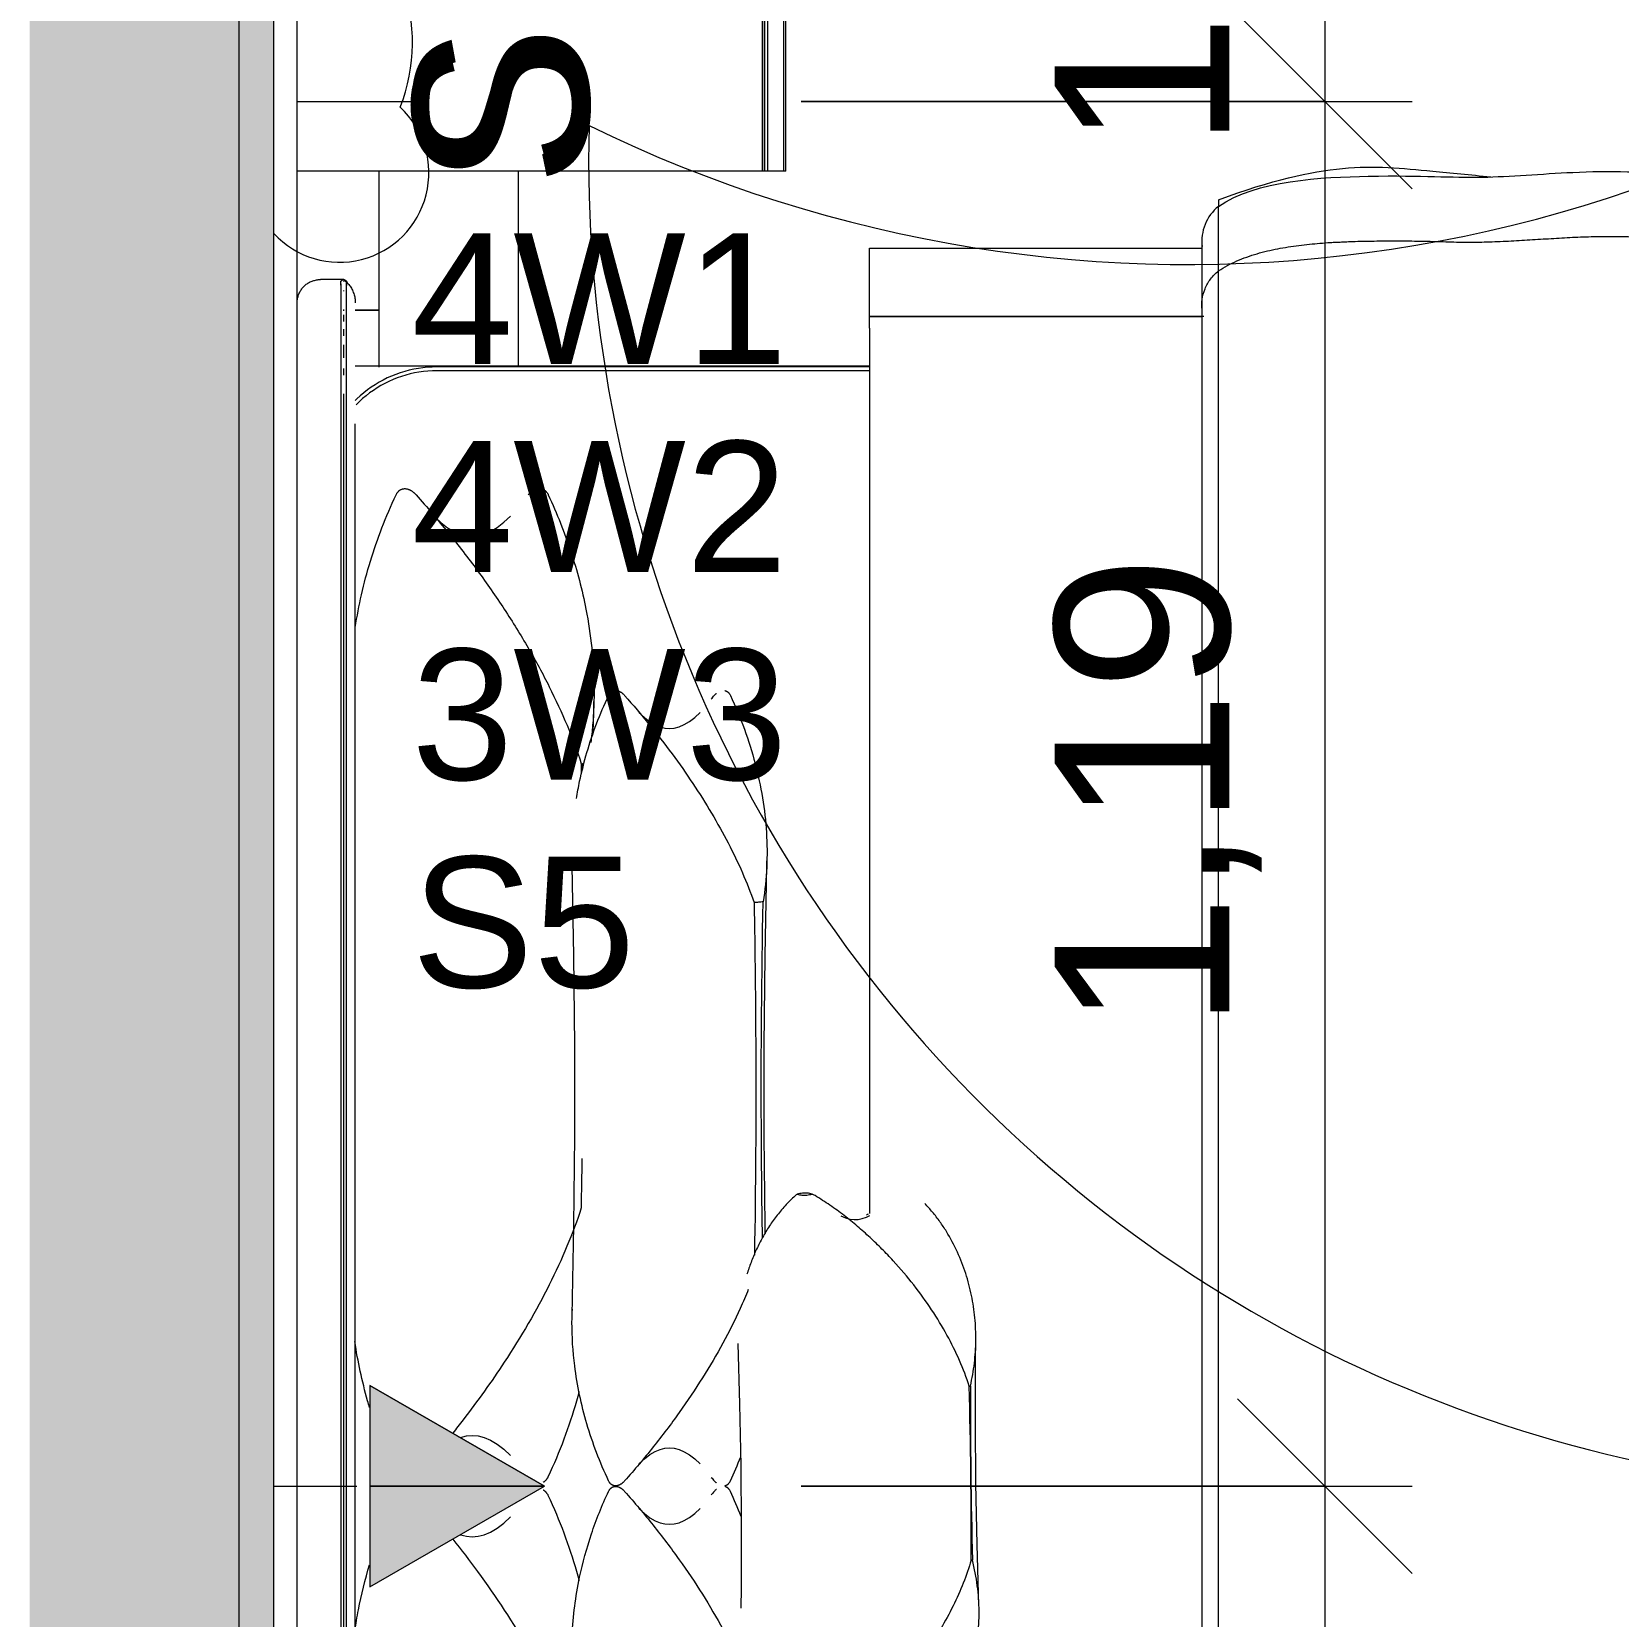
# Model space of a CAD drawing. Header units: millimetres. Extents: x -11245 to 8231, y -22520 to -3800.
# Drawn here: x 3797 to 5161, y -10371 to -9010 of the extents above; entities that cross this region are included whole.
import ezdxf

# ---------------------------------------------------------------- set-up
doc = ezdxf.new("R2010")
doc.units = ezdxf.units.MM
for name, color, linetype, lineweight in [('A-ANNO-DIMS', 211, 'Continuous', 9), ('A-ANNO-DIMS-75', 211, 'Continuous', 9), ('A-ANNO-NOTE', 131, 'Continuous', 9), ('A-DETL-GENF', 92, 'Continuous', 9), ('A-DETL-THIN', 151, 'Continuous', 9), ('A-FLOR-PATT', 8, 'Continuous', 25), ('A-WALL-PATT', 111, 'Continuous', 25), ('G-ANNO-TEXT', 231, 'Continuous', 9), ('I-FURN', 30, 'Continuous', 9)]:
    doc.layers.add(name, color=color, linetype=linetype, lineweight=lineweight)
doc.styles.add('@Arial Unicode MS', font='ARIALUNI.TTF', dxfattribs={"height": 150})
doc.styles.add('Arial', font='arial.ttf', dxfattribs={"width": 0.8, "height": 150})
doc.styles.add('Arial_1', font='arial.ttf', dxfattribs={"height": 112.5})
doc.styles.add('Arial_2', font='arial.ttf', dxfattribs={"height": 150})
doc.dimstyles.new('CRT_-__Metros_-_Linha_de_chamada_3_5_mm', dxfattribs={"dimscale": 304.8, "dimtxt": 150.876728, "dimasz": 0.492126, "dimexe": 0.246063, "dimexo": 0.0625, "dimgap": 0.123031, "dimtad": 1, "dimlfac": 0.001, "dimrnd": 0.01, "dimzin": 0, "dimdsep": 46, "dimtxsty": '@Arial Unicode MS', "dimblk1": 'OBLIQUE', "dimblk2": 'OBLIQUE', "dimsah": 1, "dimcen": 0.09, "dimdle": 0.246063, "dimazin": 0, "dimtfac": 1, "dimtdec": 4, "dimtix": 1, "dimtmove": 0, "dimatfit": 3, "dimfxl": 1.476378, "dimfxlon": 1, "dimtvp": 1, "dimtolj": 1, "dimtzin": 0, "dimarcsym": 2})
doc.dimstyles.new('CRT_-__Metros_-_Linha_de_chamada_3_5_mm_1', dxfattribs={"dimscale": 304.8, "dimtxt": 150.876728, "dimasz": 0.492126, "dimexe": 0.246063, "dimexo": 0.0625, "dimgap": 0.123031, "dimtad": 1, "dimdec": 0, "dimlfac": 0.1, "dimdsep": 46, "dimtxsty": '@Arial Unicode MS', "dimblk1": 'OBLIQUE', "dimblk2": 'OBLIQUE', "dimsah": 1, "dimcen": 0.09, "dimdle": 0.246063, "dimazin": 0, "dimtfac": 1, "dimtdec": 4, "dimtix": 1, "dimtmove": 0, "dimatfit": 3, "dimfxl": 1.476378, "dimfxlon": 1, "dimtvp": 1, "dimtolj": 1, "dimtzin": 0, "dimarcsym": 2})

# ---------------------------------------------------------------- blocks, each defined once
blk = doc.blocks.new('Blks_Decor Henzel Studio_Tapete Diamond Dust - Único-V16-PONTOS ELÉTRICOS TÉRREO')
at = {"layer": 'I-FURN', "color": 254}
blk.add_line((1180, 1250), (1011.8, 1250), dxfattribs=at)
blk = doc.blocks.new('CABECEIRA - CABECEIRA-4354618-PONTOS ELÉTRICOS TÉRREO')
at = {"layer": 'I-FURN', "color": 254}
for p, q in [((-1890, -50), (1890, -50)), ((1036.8, -90), (1036.8, -70)), ((913, -87.5), (-913, -87.5)), ((-913, -90), (913, -90)), ((-913, -92.5), (913, -92.5)), ((913, -90), (938.6, -90)), ((954.7, -90), (960.4, -90)), ((969.7, -90), (980.8, -90)), ((988.6, -90), (994.3, -90)), ((1000.9, -90), (1006.6, -90)), ((1010, -90), (1011.2, -90)), ((1026.9, -90), (1027.6, -90)), ((1035.1, -90), (1035.8, -90)), ((1036, -90), (1036, -90)), ((-913, -100), (913, -100))]:
    blk.add_line(p, q, dxfattribs=at)
at = {"layer": 'I-FURN', "color": 254, "flags": 128}
for points in [[(1016.8, -50), (1017.6, -50), (1018.4, -50.1), (1019.2, -50.1), (1020, -50.3), (1020.8, -50.4), (1021.6, -50.6), (1022.4, -50.8), (1023.1, -51), (1023.9, -51.3), (1024.6, -51.6), (1025.4, -51.9), (1026.1, -52.3), (1026.8, -52.6), (1027.5, -53.1), (1028.1, -53.5), (1028.8, -54), (1029.4, -54.4), (1030, -55), (1030.6, -55.5), (1031.2, -56.1), (1031.7, -56.7), (1032.3, -57.3), (1032.8, -57.9), (1033.2, -58.5), (1033.7, -59.2), (1034.1, -59.9), (1034.5, -60.6), (1034.8, -61.3), (1035.2, -62), (1035.5, -62.8), (1035.8, -63.5), (1036, -64.3), (1036.2, -65), (1036.4, -65.8), (1036.6, -66.6), (1036.7, -67.4), (1036.8, -68.2), (1036.8, -69), (1036.8, -69.8), (1036.8, -70)], [(1008.7, -87.5), (1007.9, -87.5), (1006.9, -87.5), (1005.8, -87.5), (1004.6, -87.5), (1003.1, -87.5), (1001.6, -87.5), (999.9, -87.5), (998, -87.5), (996.1, -87.5), (994, -87.5), (991.7, -87.5), (989.4, -87.5), (986.9, -87.5), (984.3, -87.5), (981.6, -87.5), (978.7, -87.5), (975.8, -87.5), (972.8, -87.5), (969.7, -87.5), (966.4, -87.5), (963.1, -87.5), (959.8, -87.5), (956.3, -87.5), (952.8, -87.5), (949.2, -87.5), (945.5, -87.5), (941.8, -87.5), (938.1, -87.5), (934.3, -87.5), (930.5, -87.5), (926.6, -87.5), (922.7, -87.5), (918.9, -87.5), (915, -87.5), (913, -87.5)], [(913, -92.5), (916.9, -92.5), (920.8, -92.5), (924.6, -92.5), (928.5, -92.5), (932.3, -92.5), (936.2, -92.5), (939.9, -92.5), (943.6, -92.5), (947.3, -92.5), (950.9, -92.5), (954.5, -92.5), (958, -92.5), (961.4, -92.5), (964.8, -92.5), (968, -92.5), (971.2, -92.5), (974.3, -92.5), (977.3, -92.5), (980.1, -92.5), (982.9, -92.5), (985.6, -92.5), (988.1, -92.5), (990.5, -92.5), (992.8, -92.5), (995, -92.5), (997.1, -92.5), (999, -92.5), (1000.7, -92.5), (1002.4, -92.5), (1003.8, -92.5), (1005.2, -92.5), (1006.4, -92.5), (1007.4, -92.5), (1008.3, -92.5), (1008.7, -92.5)], [(1033.2, -87.5), (1029.8, -87.5), (1024.1, -87.5), (1016.2, -87.5), (1008.7, -87.5)], [(1008.7, -92.5), (1018.3, -92.5), (1025.7, -92.5), (1030.8, -92.5), (1033.7, -92.5), (1034.3, -92.5)], [(1036.8, -90), (1036.2, -90.8), (1035.6, -91.6), (1034.9, -92.3), (1034.2, -93), (1033.5, -93.7), (1032.7, -94.3), (1031.9, -94.9), (1031.1, -95.5), (1030.3, -96.1), (1029.4, -96.6), (1028.6, -97.1), (1027.7, -97.5), (1026.8, -98), (1025.8, -98.3), (1024.9, -98.7), (1023.9, -99), (1023, -99.2), (1022, -99.5), (1021, -99.7), (1020, -99.8), (1019, -99.9), (1018, -100), (1017, -100), (1016.8, -100)], [(1034.3, -92.5), (1033.2, -92.5), (1031.7, -92.5)], [(1032.1, -87.5), (1033.7, -87.5), (1034.3, -87.5)], [(1034.3, -87.5), (1034.4, -87.5), (1034.5, -87.5), (1034.6, -87.5), (1034.7, -87.5), (1034.8, -87.5), (1034.9, -87.6), (1035, -87.6), (1035.1, -87.6), (1035.2, -87.7), (1035.3, -87.7), (1035.4, -87.7), (1035.5, -87.8), (1035.6, -87.8), (1035.7, -87.9), (1035.8, -87.9), (1035.8, -88), (1035.9, -88.1), (1036, -88.1), (1036.1, -88.2), (1036.1, -88.3), (1036.2, -88.3), (1036.3, -88.4), (1036.3, -88.5), (1036.4, -88.6), (1036.5, -88.6), (1036.5, -88.7), (1036.6, -88.8), (1036.6, -88.9), (1036.6, -89), (1036.7, -89.1), (1036.7, -89.2), (1036.7, -89.3), (1036.8, -89.4), (1036.8, -89.5), (1036.8, -89.6), (1036.8, -89.7), (1036.8, -89.8), (1036.8, -89.9), (1036.8, -90), (1036.8, -90.1), (1036.8, -90.2), (1036.8, -90.3), (1036.8, -90.4), (1036.8, -90.5), (1036.8, -90.6), (1036.8, -90.7), (1036.7, -90.8), (1036.7, -90.9), (1036.7, -90.9), (1036.6, -91), (1036.6, -91.1), (1036.5, -91.2), (1036.5, -91.3), (1036.4, -91.4), (1036.4, -91.5), (1036.3, -91.6), (1036.2, -91.6), (1036.2, -91.7), (1036.1, -91.8), (1036, -91.8), (1036, -91.9), (1035.9, -92), (1035.8, -92), (1035.7, -92.1), (1035.6, -92.1), (1035.5, -92.2), (1035.5, -92.2), (1035.4, -92.3), (1035.3, -92.3), (1035.2, -92.4), (1035.1, -92.4), (1035, -92.4), (1034.9, -92.4), (1034.8, -92.5), (1034.7, -92.5), (1034.6, -92.5), (1034.5, -92.5), (1034.4, -92.5), (1034.3, -92.5)]]:
    blk.add_lwpolyline(points, dxfattribs=at)
blk = doc.blocks.new('Base Cama Estofada - King-4357225-PONTOS ELÉTRICOS TÉRREO')
at = {"layer": 'I-FURN', "color": 254}
blk.add_line((962.5, 523.1), (962.5, 965), dxfattribs=at)
blk = doc.blocks.new('Colchões - King-4361175-PONTOS ELÉTRICOS TÉRREO')
at = {"layer": 'I-FURN', "color": 254}
for p, q in [((961.7, -471.8), (961.7, -100)), ((965, -471.8), (965, -100))]:
    blk.add_line(p, q, dxfattribs=at)
at = {"layer": 'I-FURN', "color": 254, "flags": 128}
for points in [[(961.7, -100), (961.7, -96.1), (961.4, -92.3), (961.1, -88.4), (960.5, -84.6), (959.8, -80.8), (959, -77), (958, -73.3), (956.8, -69.6), (955.5, -65.9), (954.1, -62.3), (952.5, -58.8), (950.8, -55.3), (949, -51.9), (947, -48.6), (944.8, -45.4), (942.6, -42.2), (940.2, -39.2), (937.7, -36.2), (935.1, -33.3), (932.4, -30.6)], [(965, -100), (964.9, -96), (964.7, -92), (964.3, -88), (963.7, -84.1), (963, -80.1), (962.1, -76.2), (961.1, -72.4), (959.9, -68.5), (958.6, -64.8), (957.1, -61.1), (955.5, -57.4), (953.7, -53.8), (951.8, -50.3), (949.7, -46.9), (947.5, -43.5), (945.2, -40.3), (942.8, -37.1), (940.2, -34.1), (937.5, -31.1), (936.2, -29.8)]]:
    blk.add_lwpolyline(points, dxfattribs=at)
blk = doc.blocks.new('Colcha com Camadas 1 - King-4360120-PONTOS ELÉTRICOS TÉRREO')
at = {"layer": 'I-FURN', "color": 254}
for p, q in [((995, 950), (234.3, 950)), ((995, 950), (1005, 950)), ((1005, 662.5), (1005, 950)), ((1005, 950), (1005, 664.1)), ((1005, 950), (1063.9, 950)), ((1005, 664.1), (1005, 950)), ((1063.9, 950), (1063.9, 664)), ((970, 664.3), (-970, 664.3)), ((1070, 664.3), (1015, 664.3)), ((-970, 650), (970, 650)), ((970, 650), (1044.3, 650)), ((1044.3, 650), (1099.8, 650)), ((1105.5, 650), (1099.8, 650))]:
    blk.add_line(p, q, dxfattribs=at)
at = {"layer": 'I-FURN', "color": 254, "flags": 128}
blk.add_lwpolyline([(1015, 664.3), (1014.2, 664.3), (1013.3, 664.3), (1012.4, 664.3), (1011.4, 664.3), (1010.4, 664.3), (1009.2, 664.3), (1008.1, 664.3), (1006.8, 664.3), (1005.5, 664.3), (1004.1, 664.3), (1002.7, 664.3), (1001.2, 664.3), (999.7, 664.3), (998.2, 664.3), (996.5, 664.3), (994.9, 664.3), (993.2, 664.3), (991.4, 664.3), (989.7, 664.3), (987.9, 664.3), (986.1, 664.3), (984.2, 664.3), (982.3, 664.3), (980.4, 664.3), (978.5, 664.3), (976.6, 664.3), (974.7, 664.3), (972.7, 664.3), (970.8, 664.3), (970, 664.3)], dxfattribs=at)
at = {"layer": 'I-FURN', "color": 254}
blk.add_ellipse((1070, 625.7), major_axis=(0, 38.6), ratio=0.992276, start_param=5.393491, end_param=6.409424, dxfattribs=at)
for points, knots in [([(1012.4, 664.2), (1014.8, 664.4), (1020.5, 664.2), (1029.1, 662), (1037.6, 657.1), (1042.3, 652.6), (1044.3, 650)], [0.4619805, 0.4619805, 0.4619805, 0.4619805, 0.5714286, 0.7142857, 0.8571429, 1, 1, 1, 1]), ([(1044.3, 650), (1047.6, 645.1), (1051.9, 637.1), (1056.3, 625.7), (1059.2, 616.9), (1061.5, 608), (1063.4, 599.1), (1064.9, 590.2), (1066.2, 581), (1067.3, 571.8), (1068.1, 562.9), (1068.7, 555.3), (1069, 549.1), (1069.2, 544.3), (1069.4, 539.6), (1069.7, 533.3), (1069.9, 525.5), (1070, 516.3), (1070.1, 506.9), (1070.2, 497.5), (1070.1, 488.3), (1070, 479.3), (1069.8, 470.4), (1069.6, 461.4), (1069.3, 452.2), (1069.1, 443.2), (1069, 434.6), (1069.1, 426.1), (1069.3, 417.1), (1069.6, 407.8), (1070.3, 395.4), (1071.2, 380.2), (1072.3, 362), (1073.2, 346.5), (1073.7, 334.4), (1073.9, 325.3), (1074, 316.3), (1074, 304.1), (1073.5, 288.9), (1072.4, 273.9), (1071.2, 261.8), (1070.1, 252.6), (1068.9, 243.5), (1067.5, 234.4), (1066, 225.3), (1064.2, 216.2), (1062.3, 207), (1060.2, 198.2), (1057.8, 189.4), (1055.2, 180.6), (1052.1, 171.8), (1047.7, 160.4), (1043.8, 152.3), (1040.9, 147.2)], [-1, -1, -1, -1, -0.964286, -0.946429, -0.928571, -0.910714, -0.892857, -0.875, -0.857143, -0.839286, -0.821429, -0.803571, -0.794643, -0.785714, -0.776786, -0.767857, -0.75, -0.732143, -0.714286, -0.696429, -0.678571, -0.660714, -0.642857, -0.625, -0.607143, -0.589286, -0.571429, -0.553571, -0.535714, -0.517857, -0.5, -0.464286, -0.428571, -0.392857, -0.375, -0.357143, -0.339286, -0.321429, -0.285714, -0.25, -0.232143, -0.214286, -0.196429, -0.178571, -0.160714, -0.142857, -0.125, -0.107143, -0.089286, -0.071429, -0.053571, -0.035714, 0, 0, 0, 0]), ([(1099.8, 650), (1122.2, 617.7), (1128.4, 490.6), (1122.5, 432.7), (1130.4, 341.6), (1130.6, 261.1), (1112, 174.5), (1096.3, 147.2)], [0, 0, 0, 0, 0.24591, 0.548687, 0.800361, 1.085352, 1.304846, 1.304846, 1.304846, 1.304846]), ([(1105.5, 650), (1139.3, 558), (1134.1, 508), (1126.9, 433.8), (1125.2, 416)], [-3.173331, -3.173331, -3.173331, -3.173331, -2.4522412, -2.2437285, -2.2437285, -2.2437285, -2.2437285])]:
    blk.add_open_spline(points, degree=3, knots=knots, dxfattribs=at)
blk = doc.blocks.new('Travesseiros - Tons Escuros-4364918-PONTOS ELÉTRICOS TÉRREO')
at = {"layer": 'I-FURN', "color": 254}
for p, q in [((833.6, 237.1), (832.1, 235.5)), ((620.8, 110.3), (620.8, 109.2)), ((620.8, 107.9), (620.8, 109.2))]:
    blk.add_line(p, q, dxfattribs=at)
at = {"layer": 'I-FURN', "color": 254, "flags": 128}
for points in [[(831.8, 235.1), (828, 231), (823.6, 225.2), (820.3, 219.5), (818.1, 214.1), (816.9, 209), (816.5, 204), (816.9, 198.9), (818.2, 193.8), (820.5, 188.4), (823.8, 182.7), (828.3, 176.8), (833.6, 171.1)], [(-41.9, 214.1), (-43.1, 209), (-43.5, 204), (-43.1, 198.9), (-41.8, 193.8), (-39.5, 188.4), (-36.2, 182.7), (-31.7, 176.8), (-26.4, 171.1)], [(41.9, 214.1), (43.1, 209), (43.5, 204), (43.1, 198.9), (41.8, 193.8), (39.5, 188.4), (36.2, 182.7), (31.7, 176.8), (26.4, 171.1)], [(146.4, 118.2), (223.6, 116.7), (301.1, 116), (378.5, 115.9), (455.9, 116.7), (533.2, 118.1), (537.6, 118.2)], [(646.9, 100), (668.9, 99.6), (674.4, 99.4)], [(-19.1, 60.9), (-23.6, 56.1), (-27.1, 51.4), (-29.7, 46.9), (-31.5, 42.6), (-32.5, 38.4), (-32.8, 34.4), (-32.5, 30.4), (-31.4, 26.3), (-29.6, 21.9), (-27, 17.4), (-23.4, 12.7), (-19.1, 8.1)], [(19.1, 60.9), (23.6, 56.1), (27.1, 51.4), (29.7, 46.9), (31.5, 42.6), (32.5, 38.4), (32.8, 34.4), (32.5, 30.4), (31.4, 26.3), (29.6, 21.9), (27, 17.4), (23.4, 12.7), (19.1, 8.1)], [(664.9, 60.9), (660.4, 56.1), (656.9, 51.4), (654.3, 46.9), (652.5, 42.6), (651.5, 38.4), (651.2, 34.4), (651.5, 30.4), (652.6, 26.3), (654.4, 21.9), (657, 17.4), (660.6, 12.7), (664.9, 8.1)], [(122.7, -24.2), (70.3, -25.7), (17.7, -26.7), (-34.9, -27.1), (-87.4, -27), (-105, -26.9)], [(217.2, -47.8), (223.6, -47.7), (301.1, -46.9), (378.5, -46.9), (455.9, -47.6), (533.2, -49.1), (537.5, -49.2)], [(232.3, -112.8), (230.5, -116.9), (229.5, -120.6), (229.1, -124.1), (229.2, -127.6), (229.9, -131.1), (231.2, -134.9), (232.5, -137.6)], [(-102.6, -231.4), (-50.1, -229.9), (2.4, -228.9), (55, -228.5), (107.5, -228.6), (125.1, -228.8)]]:
    blk.add_lwpolyline(points, dxfattribs=at)
at = {"layer": 'I-FURN', "color": 254}
for centre, major_axis, ratio, start_param, end_param in [((430, 706.5), (2472.1, 0), 0.241922, 4.635125, 4.652279), ((430, 706.5), (2472.1, 0), 0.241922, 4.78609, 4.789653), ((430, 701.3), (2472.1, 0), 0.240231, 4.787731, 4.789654), ((7.1, 125.6), (1352.5, 15.8), 0.258819, 4.65708, 4.767698), ((15.3, -574.5), (1352.5, 15.8), 0.258819, 1.515487, 1.626106), ((-816.1, -234.1), (752.5, 8.8), 0.258819, 6.280437, 6.285934), ((838.5, -214.7), (752.5, 8.8), 0.258819, 3.138844, 3.144341)]:
    blk.add_ellipse(centre, major_axis=major_axis, ratio=ratio, start_param=start_param, end_param=end_param, dxfattribs=at)
for points, knots in [([(-124.2, 304.9), (-118.3, 304), (-99.3, 300.8), (-80.4, 296.1), (-67.5, 292.2)], [0.4949058, 0.4949058, 0.4949058, 0.4949058, 0.5714286, 0.7396502, 0.7396502, 0.7396502, 0.7396502]), ([(67.5, 292.2), (69.5, 292.8), (88.3, 298.3), (107.2, 302.4), (124.2, 304.9)], [0.2603498, 0.2603498, 0.2603498, 0.2603498, 0.2857143, 0.5050942, 0.5050942, 0.5050942, 0.5050942]), ([(738, 304.6), (747.4, 303.1), (766.4, 299.5), (794.9, 291.9), (823.6, 282), (842.5, 273.9), (851.9, 269.5)], [-0.495716, -0.495716, -0.495716, -0.495716, -0.375, -0.25, -0.125, 0, 0, 0, 0]), ([(851.9, 269.5), (852.3, 269.3), (852.8, 269), (853.5, 268.6), (854, 268.2), (854.5, 267.8), (855, 267.3), (855.4, 266.9), (855.7, 266.6), (855.9, 266.3), (856.1, 266), (856.3, 265.6), (856.6, 265), (856.9, 264.3), (857.1, 263.6), (857.2, 262.8), (857.2, 262), (857.2, 261.1), (857.1, 260.3), (856.9, 259.5), (856.6, 258.7), (856.3, 258), (856.1, 257.5), (855.9, 257.2), (855.7, 256.8), (855.4, 256.3), (855, 255.8), (854.5, 255.1), (854, 254.5), (853.5, 253.9), (852.8, 253.1), (852.3, 252.6), (851.9, 252.3)], [-1, -1, -1, -1, -0.928571, -0.892857, -0.857143, -0.821429, -0.785714, -0.75, -0.732143, -0.714286, -0.696429, -0.678571, -0.642857, -0.607143, -0.571429, -0.535714, -0.5, -0.464286, -0.428571, -0.392857, -0.357143, -0.321429, -0.303571, -0.285714, -0.267857, -0.25, -0.214286, -0.178571, -0.142857, -0.107143, -0.071429, 0, 0, 0, 0]), ([(-45.5, 220.8), (-54.8, 213.4), (-86, 189.6), (-134.1, 157.9), (-189.5, 128.8), (-222.7, 115.6), (-239.2, 110.3)], [0.1645764, 0.1645764, 0.1645764, 0.1645764, 0.2857143, 0.5714286, 0.7857143, 1, 1, 1, 1]), ([(239.2, 110.3), (228.2, 113.9), (206.1, 122.1), (161.8, 142.5), (111.9, 171.7), (69.5, 202), (49.3, 217.8), (45.5, 220.8)], [0, 0, 0, 0, 0.1428571, 0.2857143, 0.5714286, 0.7857143, 0.8354236, 0.8354236, 0.8354236, 0.8354236]), ([(851.9, 155.9), (852.2, 155.6), (852.8, 155), (853.5, 154.3), (853.9, 153.9), (854, 153.7)], [-1, -1, -1, -1, -0.9285714, -0.8928571, -0.8571429, -0.8571429, -0.8571429, -0.8571429]), ([(-81.4, 112), (-78.7, 112.7), (-65, 116.5), (-40.5, 124.5), (-18.9, 133.6), (-8.1, 138.7)], [-0.3205514, -0.3205514, -0.3205514, -0.3205514, -0.2857143, -0.1428571, 0, 0, 0, 0]), ([(-8.1, 138.7), (-7.7, 138.8), (-7.2, 139.1), (-6.5, 139.6), (-6, 140), (-5.5, 140.4), (-5, 140.8), (-4.6, 141.2), (-4.3, 141.6), (-4.1, 141.9), (-3.9, 142.2), (-3.7, 142.6), (-3.5, 142.9), (-3.4, 143.1)], [-1, -1, -1, -1, -0.9285714, -0.8928571, -0.8571429, -0.8214286, -0.7857143, -0.75, -0.7321429, -0.7142857, -0.6964286, -0.6785714, -0.6428571, -0.6428571, -0.6428571, -0.6428571]), ([(3.4, 143.1), (3.5, 142.9), (3.7, 142.6), (3.9, 142.2), (4.1, 141.9), (4.3, 141.6), (4.6, 141.2), (5, 140.8), (5.5, 140.4), (6, 140), (6.5, 139.6), (7.2, 139.1), (7.7, 138.8), (8.1, 138.7)], [-0.3571429, -0.3571429, -0.3571429, -0.3571429, -0.3214286, -0.3035714, -0.2857143, -0.2678571, -0.25, -0.2142857, -0.1785714, -0.1428571, -0.1071429, -0.0714286, 0, 0, 0, 0]), ([(8.1, 138.7), (18.9, 133.6), (40.5, 124.5), (65, 116.5), (78.7, 112.7), (81.4, 112)], [-1, -1, -1, -1, -0.8571429, -0.7142857, -0.6794486, -0.6794486, -0.6794486, -0.6794486]), ([(851.9, 138.7), (843.8, 134.9), (827.6, 127.9), (794.9, 116), (748.1, 103.8), (698.2, 98.4), (660, 99.8), (644, 101.5), (639, 102.2)], [-1, -1, -1, -1, -0.8928571, -0.7857143, -0.5714286, -0.2857143, -0.1428571, -0.0786332, -0.0786332, -0.0786332, -0.0786332]), ([(856.6, 143.1), (856.5, 142.9), (856.3, 142.6), (856.1, 142.2), (855.9, 141.9), (855.7, 141.6), (855.4, 141.2), (855, 140.8), (854.5, 140.4), (854, 140), (853.5, 139.6), (852.8, 139.1), (852.2, 138.8), (851.9, 138.7)], [-0.3571429, -0.3571429, -0.3571429, -0.3571429, -0.3214286, -0.3035714, -0.2857143, -0.2678571, -0.25, -0.2142857, -0.1785714, -0.1428571, -0.1071429, -0.0714286, 0, 0, 0, 0]), ([(-152.2, 118), (-144.2, 118.4), (-119.6, 118.4), (-82.4, 113.6), (-47.2, 104), (-22.6, 95), (-10.5, 89.7), (-4.5, 86.8)], [0.1495371, 0.1495371, 0.1495371, 0.1495371, 0.2857143, 0.5714286, 0.7857143, 0.8928571, 1, 1, 1, 1]), ([(4.5, 86.8), (12.5, 90.6), (28.7, 97.5), (61.6, 108.6), (99.1, 116.5), (132.1, 118.6), (148.4, 118.2), (152.2, 118)], [0, 0, 0, 0, 0.1428571, 0.2857143, 0.5714286, 0.7857143, 0.8504629, 0.8504629, 0.8504629, 0.8504629]), ([(590.9, 114.5), (595.8, 113.7), (609.1, 111.2), (630.6, 105.8), (655.3, 97.5), (671.4, 90.6), (679.5, 86.8)], [-0.5132646, -0.5132646, -0.5132646, -0.5132646, -0.4285714, -0.2857143, -0.1428571, 0, 0, 0, 0]), ([(-4.5, 86.8), (-4.2, 86.7), (-3.8, 86.5), (-3.2, 86.1), (-2.8, 85.8), (-2.4, 85.5), (-2, 85.1), (-1.7, 84.8), (-1.5, 84.5), (-1.3, 84.3), (-1.1, 84), (-0.9, 83.7), (-0.7, 83.3), (-0.5, 82.7), (-0.3, 82.1), (-0.3, 81.5), (-0.2, 80.8), (-0.3, 80.2), (-0.4, 79.5), (-0.5, 78.9), (-0.7, 78.2), (-1, 77.7), (-1.1, 77.3), (-1.3, 77), (-1.5, 76.7), (-1.7, 76.3), (-2, 75.9), (-2.4, 75.3), (-2.8, 74.8), (-3.2, 74.4), (-3.8, 73.7), (-4.2, 73.3), (-4.5, 73.1)], [0, 0, 0, 0, 0.071429, 0.107143, 0.142857, 0.178571, 0.214286, 0.25, 0.267857, 0.285714, 0.303571, 0.321429, 0.357143, 0.392857, 0.428571, 0.464286, 0.5, 0.535714, 0.571429, 0.607143, 0.642857, 0.678571, 0.696429, 0.714286, 0.732143, 0.75, 0.785714, 0.821429, 0.857143, 0.892857, 0.928571, 1, 1, 1, 1]), ([(4.5, 73.1), (4.2, 73.3), (3.8, 73.7), (3.2, 74.4), (2.8, 74.8), (2.4, 75.3), (2, 75.9), (1.7, 76.3), (1.5, 76.7), (1.3, 77), (1.1, 77.3), (1, 77.7), (0.7, 78.2), (0.5, 78.9), (0.4, 79.5), (0.3, 80.2), (0.2, 80.8), (0.3, 81.5), (0.3, 82.1), (0.5, 82.7), (0.7, 83.3), (0.9, 83.7), (1.1, 84), (1.3, 84.3), (1.5, 84.5), (1.7, 84.8), (2, 85.1), (2.4, 85.5), (2.8, 85.8), (3.2, 86.1), (3.8, 86.5), (4.2, 86.7), (4.5, 86.8)], [0, 0, 0, 0, 0.071429, 0.107143, 0.142857, 0.178571, 0.214286, 0.25, 0.267857, 0.285714, 0.303571, 0.321429, 0.357143, 0.392857, 0.428571, 0.464286, 0.5, 0.535714, 0.571429, 0.607143, 0.642857, 0.678571, 0.696429, 0.714286, 0.732143, 0.75, 0.785714, 0.821429, 0.857143, 0.892857, 0.928571, 1, 1, 1, 1]), ([(679.5, 86.8), (679.8, 86.7), (680.3, 86.5), (680.8, 86.1), (681.2, 85.8), (681.6, 85.5), (682, 85.1), (682.3, 84.8), (682.5, 84.5), (682.7, 84.3), (682.8, 84), (683, 83.7), (683.3, 83.3), (683.5, 82.7), (683.7, 82.1), (683.7, 81.5), (683.8, 80.8), (683.7, 80.2), (683.7, 79.5), (683.5, 78.9), (683.3, 78.2), (683, 77.7), (682.8, 77.3), (682.7, 77), (682.5, 76.7), (682.3, 76.3), (682, 75.9), (681.6, 75.3), (681.2, 74.8), (680.8, 74.4), (680.3, 73.7), (679.8, 73.3), (679.5, 73.1)], [-1, -1, -1, -1, -0.928571, -0.892857, -0.857143, -0.821429, -0.785714, -0.75, -0.732143, -0.714286, -0.696429, -0.678571, -0.642857, -0.607143, -0.571429, -0.535714, -0.5, -0.464286, -0.428571, -0.392857, -0.357143, -0.321429, -0.303571, -0.285714, -0.267857, -0.25, -0.214286, -0.178571, -0.142857, -0.107143, -0.071429, 0, 0, 0, 0]), ([(-4.5, 73.1), (-14.1, 64.5), (-33.6, 48.1), (-73, 18.4), (-112.9, -6.8), (-152.6, -26.7), (-172.5, -34.7), (-182.4, -38.2)], [0, 0, 0, 0, 0.166667, 0.333333, 0.666667, 0.833333, 1, 1, 1, 1]), ([(169.1, -33.2), (163.7, -31.1), (148.2, -24.5), (112.9, -6.8), (73, 18.4), (33.6, 48.1), (14.1, 64.5), (4.5, 73.1)], [0.0742197, 0.0742197, 0.0742197, 0.0742197, 0.1666667, 0.3333333, 0.6666667, 0.8333333, 1, 1, 1, 1]), ([(-2.8, -5.8), (-2.9, -5.6), (-3.2, -5.3), (-3.7, -4.7), (-4.2, -4.3), (-4.5, -4)], [-0.1428571, -0.1428571, -0.1428571, -0.1428571, -0.1071429, -0.0714286, 0, 0, 0, 0]), ([(-4.5, -17.8), (-4.2, -17.7), (-3.7, -17.4), (-3.2, -17.1), (-2.8, -16.8), (-2.4, -16.4), (-2, -16.1), (-1.7, -15.8), (-1.5, -15.5), (-1.3, -15.3), (-1.2, -15), (-1, -14.7), (-0.7, -14.3), (-0.5, -13.7), (-0.4, -13.3), (-0.4, -13.1)], [-1, -1, -1, -1, -0.9285714, -0.8928571, -0.8571429, -0.8214286, -0.7857143, -0.75, -0.7321429, -0.7142857, -0.6964286, -0.6785714, -0.6428571, -0.6071429, -0.5714286, -0.5714286, -0.5714286, -0.5714286]), ([(0.4, -13.1), (0.4, -13.3), (0.5, -13.7), (0.7, -14.3), (1, -14.7), (1.2, -15), (1.3, -15.3), (1.5, -15.5), (1.7, -15.8), (2, -16.1), (2.4, -16.4), (2.8, -16.8), (3.2, -17.1), (3.7, -17.4), (4.2, -17.7), (4.5, -17.8)], [-0.4285714, -0.4285714, -0.4285714, -0.4285714, -0.3928571, -0.3571429, -0.3214286, -0.3035714, -0.2857143, -0.2678571, -0.25, -0.2142857, -0.1785714, -0.1428571, -0.1071429, -0.0714286, 0, 0, 0, 0]), ([(4.5, -4), (4.2, -4.3), (3.7, -4.7), (3.2, -5.3), (2.9, -5.6), (2.8, -5.8)], [-1, -1, -1, -1, -0.9285714, -0.8928571, -0.8571429, -0.8571429, -0.8571429, -0.8571429]), ([(679.5, -4), (679.8, -4.3), (680.2, -4.7), (680.8, -5.3), (681.1, -5.6), (681.2, -5.8)], [-1, -1, -1, -1, -0.9285714, -0.8928571, -0.8571429, -0.8571429, -0.8571429, -0.8571429]), ([(683.6, -13.1), (683.6, -13.3), (683.5, -13.7), (683.3, -14.3), (683, -14.7), (682.9, -15), (682.7, -15.3), (682.5, -15.5), (682.3, -15.8), (682, -16.1), (681.6, -16.4), (681.2, -16.8), (680.8, -17.1), (680.2, -17.5), (679.8, -17.7), (679.5, -17.8)], [-0.4285714, -0.4285714, -0.4285714, -0.4285714, -0.3928571, -0.3571429, -0.3214286, -0.3035714, -0.2857143, -0.2678571, -0.25, -0.2142857, -0.1785714, -0.1428571, -0.1071429, -0.0714286, 0, 0, 0, 0]), ([(679.5, -17.8), (669.9, -22.3), (650.5, -30.4), (611.3, -42.6), (571.5, -49.2), (531.9, -49.6), (512.1, -47.6), (502.2, -46)], [-1, -1, -1, -1, -0.833333, -0.666667, -0.333333, -0.166667, 0, 0, 0, 0]), ([(249.5, -73.4), (246.7, -70.4), (241, -64.7), (231.9, -57.1), (222.4, -50.5), (212.6, -44.7), (202.5, -39.7), (192.4, -35.5), (185.5, -33.1), (182.1, -32.1)], [-1, -1, -1, -1, -0.9375, -0.875, -0.8125, -0.75, -0.6875, -0.625, -0.5648879, -0.5648879, -0.5648879, -0.5648879]), ([(501.6, -38.2), (459.1, -39), (358.1, -40.1), (256.9, -39.5), (198.5, -38.5)], [0, 0, 0, 0, 0.4, 0.949401, 0.949401, 0.949401, 0.949401]), ([(213.6, -45.4), (245.6, -44.9), (341.9, -43.9), (438.3, -44.7), (502.2, -46)], [0.0993198, 0.0993198, 0.0993198, 0.0993198, 0.4, 1, 1, 1, 1]), ([(86, -223), (93.3, -220.7), (108, -215.2), (137.2, -200.7), (166, -181.6), (190.3, -161.1), (203.8, -148.2), (213.7, -138), (223.3, -127.1), (232.6, -115.7), (241.5, -103.5), (247, -95), (249.7, -90.6)], [-1, -1, -1, -1, -0.875, -0.75, -0.5, -0.375, -0.3125, -0.25, -0.1875, -0.125, -0.0625, 0, 0, 0, 0]), ([(-63.6, -224.7), (-70.2, -222.9), (-83.3, -218.3), (-103, -209.5), (-122.6, -198.9), (-142, -186.4), (-161.1, -172.2), (-179.8, -156.1), (-194.8, -141.3), (-206.4, -128.4), (-217.6, -114.9), (-225.3, -103.9), (-230.3, -96.2)], [-1, -1, -1, -1, -0.888889, -0.777778, -0.666667, -0.555556, -0.444444, -0.333333, -0.222222, -0.166667, -0.111111, 0, 0, 0, 0]), ([(-221.3, -190.3), (-221.1, -190.4), (-218, -193.3), (-211.8, -198.6), (-202.3, -205.2), (-192.5, -210.9), (-182.4, -216), (-168.7, -221.6), (-151.1, -227), (-129.5, -230.8), (-107.6, -232), (-85.6, -230.5), (-70.9, -227.7), (-63.6, -225.8)], [0.0588659, 0.0588659, 0.0588659, 0.0588659, 0.0625, 0.125, 0.1875, 0.25, 0.3125, 0.375, 0.5, 0.625, 0.75, 0.875, 1, 1, 1, 1]), ([(86, -224.1), (92.6, -225.6), (105.7, -227.9), (125.3, -229.1), (144.7, -228.3), (163.9, -225.4), (182.8, -220.4), (201.2, -213.3), (216, -205.5), (227.3, -198), (235.4, -191.8), (240.4, -187.2), (242.8, -184.9)], [-1, -1, -1, -1, -0.8888889, -0.7777778, -0.6666667, -0.5555556, -0.4444444, -0.3333333, -0.2222222, -0.1666667, -0.1111111, -0.0590349, -0.0590349, -0.0590349, -0.0590349])]:
    blk.add_open_spline(points, degree=3, knots=knots, dxfattribs=at)
for points in [[(851.9, 252.3), (841.1, 242.8), (819.5, 224.4), (786.7, 199.1), (753.6, 176.1), (720.3, 155.5), (687, 137.4), (653.8, 122.1), (631.8, 113.8), (620.8, 110.3)], [(679.5, 73.1), (671.2, 65.7), (654.6, 51.6), (629.3, 32), (603.9, 14.2), (578.3, -1.9), (552.7, -16.2), (527.2, -28.5), (510.1, -35.2), (501.6, -38.2)], [(-4.5, -4), (-5.5, -3.1), (-6.5, -2.3), (-7.5, -1.4)], [(7.5, -1.4), (6.5, -2.3), (5.5, -3.1), (4.5, -4)], [(676.5, -1.4), (677.5, -2.3), (678.5, -3.1), (679.5, -4)], [(-26, -27), (-18.8, -24.2), (-11.6, -21.2), (-4.5, -17.8)], [(4.5, -17.8), (11.3, -21), (18.2, -24), (25.1, -26.7)], [(502.2, -46), (502, -44.7), (501.7, -42.1), (501.6, -39.5), (501.6, -38.2)], [(250.9, -75.3), (250.7, -75), (250.2, -74.3), (249.7, -73.7), (249.5, -73.4)], [(250.9, -75.3), (250.5, -76.6), (250, -79.2), (250, -83.6), (250.6, -86.5), (251, -88)], [(251, -88), (251.4, -86.7), (251.9, -84.1), (251.8, -79.7), (251.3, -76.8), (250.9, -75.3)], [(249.7, -90.6), (249.9, -90.2), (250.4, -89.3), (250.8, -88.4), (251, -88)], [(233.8, -136.2), (233.5, -135.8), (233.1, -135.3), (232.8, -134.9)]]:
    blk.add_open_spline(points, degree=3, dxfattribs=at)
blk = doc.blocks.new('MESA DE CABECEIRA - MESA DE CABECEIRA-4655667-PONTOS ELÉTRICOS TÉRREO')
at = {"layer": 'I-FURN', "color": 254}
for p, q in [((-300, 418), (-300, 420)), ((300, 420), (-300, 420)), ((-300, 404.5), (-300, 418)), ((-300, 418), (300, 418)), ((300, 420), (300, 418)), ((300, 418), (300, 404.5)), ((-300, 402), (-300, 404.5)), ((80.7, 404.5), (-300, 404.5)), ((-300, 400), (-300, 402)), ((79.3, 402), (-300, 402)), ((78.1, 400), (-300, 400)), ((-300, 400), (78.1, 400)), ((-300, 400), (-300, 0)), ((300, 404.5), (88.5, 404.5)), ((300, 402), (88.5, 402)), ((300, 400), (88.5, 400)), ((88.5, 400), (300, 400)), ((300, 404.5), (300, 402)), ((300, 402), (300, 400)), ((300, 400), (300, 0))]:
    blk.add_line(p, q, dxfattribs=at)
blk = doc.blocks.new('DIMBLOCK4-PONTOS ELÉTRICOS TÉRREO')
at = {"layer": 'A-ANNO-DIMS-75', "lineweight": 18}
for p, q in [((4908.7, -8919.7), (4833.7, -8844.7)), ((4908.7, -8919.7), (4983.7, -8994.7)), ((4908.7, -9069.7), (4833.7, -8994.7)), ((4908.7, -9069.7), (4983.7, -9144.7))]:
    blk.add_line(p, q, dxfattribs=at)
at = {"layer": 'A-ANNO-DIMS-75'}
for p, q in [((4458.7, -8919.7), (4983.7, -8919.7)), ((4908.7, -8919.7), (4458.7, -8919.7)), ((4908.7, -8919.7), (4908.7, -9069.7)), ((4458.7, -9069.7), (4983.7, -9069.7)), ((4908.7, -9069.7), (4458.7, -9069.7))]:
    blk.add_line(p, q, dxfattribs=at)
at = {"layer": 'A-ANNO-DIMS-75', "color": 0, "insert": (4676.5, -9110.8), "char_height": 150, "width": 278.81, "attachment_point": 1, "rotation": 90, "line_spacing_factor": 1.117605, "style": '@Arial Unicode MS'}
blk.add_mtext('15', dxfattribs=at)
blk = doc.blocks.new('_Oblique')
at = {"color": 0, "linetype": 'ByBlock', "lineweight": -2}
blk.add_line((-0.5, -0.5), (0.5, 0.5), dxfattribs=at)
blk = doc.blocks.new('DIMBLOCK5-PONTOS ELÉTRICOS TÉRREO')
at = {"layer": 'A-ANNO-DIMS-75', "lineweight": 18}
for p, q in [((4908.7, -9069.7), (4833.7, -8994.7)), ((4908.7, -9069.7), (4983.7, -9144.7)), ((4908.7, -10259.7), (4833.7, -10184.7)), ((4908.7, -10259.7), (4983.7, -10334.7))]:
    blk.add_line(p, q, dxfattribs=at)
at = {"layer": 'A-ANNO-DIMS-75'}
for p, q in [((4458.7, -9069.7), (4983.7, -9069.7)), ((4908.7, -9069.7), (4458.7, -9069.7)), ((4908.7, -9069.7), (4908.7, -10259.7)), ((4458.7, -10259.7), (4983.7, -10259.7)), ((4908.7, -10259.7), (4458.7, -10259.7))]:
    blk.add_line(p, q, dxfattribs=at)
at = {"layer": 'A-ANNO-DIMS-75', "color": 0, "insert": (4676.5, -9867.6), "char_height": 150, "width": 487.012, "attachment_point": 1, "rotation": 90, "line_spacing_factor": 1.117605, "style": '@Arial Unicode MS'}
blk.add_mtext('1,19', dxfattribs=at)
blk = doc.blocks.new('DIMBLOCK6-PONTOS ELÉTRICOS TÉRREO')
at = {"layer": 'A-ANNO-DIMS-75', "lineweight": 18}
for p, q in [((4908.7, -10259.7), (4833.7, -10184.7)), ((4908.7, -10259.7), (4983.7, -10334.7)), ((4908.7, -11449.7), (4833.7, -11374.7)), ((4908.7, -11449.7), (4983.7, -11524.7))]:
    blk.add_line(p, q, dxfattribs=at)
at = {"layer": 'A-ANNO-DIMS-75'}
for p, q in [((4458.7, -10259.7), (4983.7, -10259.7)), ((4908.7, -10259.7), (4458.7, -10259.7)), ((4908.7, -10259.7), (4908.7, -11449.7)), ((4458.7, -11449.7), (4983.7, -11449.7)), ((4908.7, -11449.7), (4458.7, -11449.7))]:
    blk.add_line(p, q, dxfattribs=at)
at = {"layer": 'A-ANNO-DIMS-75', "color": 0, "insert": (4676.5, -11057.6), "char_height": 150, "width": 487.012, "attachment_point": 1, "rotation": 90, "line_spacing_factor": 1.117605, "style": '@Arial Unicode MS'}
blk.add_mtext('1,19', dxfattribs=at)

msp = doc.modelspace()

# ---------------------------------------------------------------- hatches: boundary and pattern name
at = {"layer": 'A-ANNO-NOTE'}
for points in [[(4216.246, -10259.651), (4237.88, -10259.651), (4087.88, -10173.048), (4087.88, -10259.651), (4127.979, -10259.651)], [(4087.88, -10346.253), (4237.88, -10259.651), (4087.88, -10259.651), (4087.88, -10281.608)]]:
    msp.add_hatch(color=256, dxfattribs=at).paths.add_polyline_path(points)
at = {"layer": 'A-DETL-GENF'}
h = msp.add_hatch(color=133, dxfattribs=at)
h.paths.add_polyline_path([(4005.38, -12099.651), (4005.38, -8419.651), (3975.38, -8419.651), (3975.38, -12099.651)])
h.paths.add_polyline_path([(5750.411, -10458.193), (5797.225, -10446.654), (5839.917, -10424.248), (5876.006, -10392.275), (5903.395, -10352.595), (5920.492, -10307.514), (5926.304, -10259.651), (5920.492, -10211.788), (5903.395, -10166.706), (5876.006, -10127.026), (5839.917, -10095.054), (5797.225, -10072.648), (5750.411, -10061.109), (5702.197, -10061.109), (5655.383, -10072.648), (5612.691, -10095.054), (5576.602, -10127.026), (5549.213, -10166.706), (5532.115, -10211.788), (5526.304, -10259.651), (5532.115, -10307.514), (5549.213, -10352.595), (5576.602, -10392.275), (5612.691, -10424.248), (5655.383, -10446.654), (5702.197, -10458.193)])
at = {"layer": 'A-FLOR-PATT', "lineweight": 9}
h = msp.add_hatch(dxfattribs=at)
h.set_pattern_fill('FP_10', color=9, style=0, pattern_type=2)
h.set_pattern_definition([(90, (5045.38, -11849.65), (-380, 2e-14), [1300, 0]), (0, (5045.4, -11849.7), (0, -1300), [190, -190]), (90, (5235.38, -11849.65), (-380, 2e-14), [1300, 0]), (180, (5235.4, -10549.7), (-2e-13, -1300), [190, -190]), (90, (4855.38, -11849.65), (-380, 2e-14), [650, -650]), (180, (5045.4, -11199.7), (-2e-13, -1300), [190, -190]), (90, (4855.38, -11199.65), (-380, 2e-14), [650, -650])])
h.paths.add_polyline_path([(5374.086, -13149.651), (5435.38, -13149.651), (5435.38, -13139.651), (5410.38, -13139.651), (5410.38, -13144.651), (5360.38, -13144.651), (5360.38, -13139.651), (4590.38, -13139.651), (4590.38, -13149.651), (5360.38, -13149.651)])
h.paths.add_polyline_path([(3666.238, -13149.651), (3685.38, -13149.651), (3685.38, -13144.651), (3686.844, -13141.115), (3690.38, -13139.651), (4535.38, -13139.651), (4535.38, -13104.651), (5360.38, -13104.651), (5360.38, -13099.651), (5410.38, -13099.651), (5410.38, -13104.651), (5525.38, -13104.651), (5525.38, -13139.651), (6955.38, -13139.651), (6955.38, -12699.651), (6925.38, -12699.651), (6925.38, -12599.651), (6955.38, -12599.651), (6955.38, -12193.651), (6975.38, -12193.651), (6975.38, -12192.651), (6955.38, -12192.651), (6955.38, -11715.651), (6975.38, -11715.651), (6975.38, -11714.651), (6955.38, -11714.651), (6955.38, -11439.651), (6925.38, -11439.651), (6925.38, -11339.651), (6955.38, -11339.651), (6955.38, -11237.651), (6975.38, -11237.651), (6975.38, -11236.651), (6955.38, -11236.651), (6955.38, -10759.651), (6975.38, -10759.651), (6975.38, -10758.651), (6955.38, -10758.651), (6955.38, -10281.651), (6975.38, -10281.651), (6975.38, -10280.651), (6955.38, -10280.651), (6955.38, -10259.651), (6912.88, -10259.651), (6913.017, -10255.122), (6915.059, -10241.702), (6918.589, -10230.95), (6922.554, -10222.807), (6931.742, -10209.917), (6939.864, -10202.036), (6949.08, -10195.467), (6955.38, -10191.655), (6955.38, -10179.651), (6925.38, -10179.651), (6925.38, -10079.651), (6955.38, -10079.651), (6955.38, -9803.651), (6975.38, -9803.651), (6975.38, -9802.651), (6955.38, -9802.651), (6955.38, -9325.651), (6975.38, -9325.651), (6975.38, -9324.651), (6955.38, -9324.651), (6955.38, -8919.651), (6925.38, -8919.651), (6925.38, -8819.651), (6955.38, -8819.651), (6955.38, -8379.651), (6724.38, -8379.651), (6724.38, -8369.651), (4226.38, -8369.651), (4226.38, -8379.651), (4025.38, -8379.651), (4025.38, -8529.651), (4445.38, -8529.651), (4445.38, -8809.651), (6715.38, -8809.651), (6715.38, -11809.651), (4445.38, -11809.651), (4445.38, -11979.651), (4025.38, -11979.651), (4025.38, -12149.651), (3975.38, -12149.651), (3975.38, -12159.651), (2395.38, -12159.651), (2395.38, -12244.651), (2393.915, -12248.186), (2390.38, -12249.651), (3185.38, -12249.651), (3185.38, -12279.651), (2385.38, -12279.651), (2385.38, -13049.651), (2390.38, -13049.651), (2393.915, -13051.115), (2395.38, -13054.651), (2395.38, -13139.651), (3000.38, -13139.651), (3003.915, -13141.115), (3005.38, -13144.984), (3005.38, -13149.651), (3068.774, -13149.651)])
h.paths.add_polyline_path([(5662.047, -12699.651), (5562.047, -12699.651), (5562.047, -12599.651), (5662.047, -12599.651), (5662.047, -12631.556)])
h.paths.add_polyline_path([(4298.713, -12699.651), (4198.713, -12699.651), (4198.713, -12599.651), (4298.713, -12599.651)])
h.paths.add_polyline_path([(2935.38, -12699.651), (2835.38, -12699.651), (2835.38, -12599.651), (2935.38, -12599.651)])
h.paths.add_polyline_path([(4025.38, -11379.651), (4215.38, -11379.651), (4215.38, -11227.821), (4139.144, -11227.139), (4119.61, -11224.414), (4109.74, -11221.326), (4075.38, -11221.326), (4074.556, -11280.442), (4071.684, -11289.001), (4070.319, -11291.352), (4067.412, -11294.467), (4066.266, -11295.468), (4062.88, -11295.468), (4037.74, -11294.936), (4032.899, -11292.124), (4026.933, -11283.23), (4025.977, -11279.995), (4025.38, -11279.995), (4025.38, -11325.035)])
h.paths.add_polyline_path([(4127.979, -9297.976), (4215.38, -9297.821), (4215.38, -9129.651), (4025.38, -9129.651), (4026.217, -9238.182), (4027.635, -9234.193), (4030.058, -9230.39), (4033.914, -9226.588), (4039.712, -9223.996), (4045.38, -9223.833), (4065.494, -9223.833), (4070.934, -9228.873), (4074.276, -9236.251), (4075.38, -9248.048), (4075.38, -9297.976), (4127.939, -9297.976)])
at = {"layer": 'A-WALL-PATT'}
h = msp.add_hatch(color=256, dxfattribs=at)
h.paths.add_polyline_path([(3975.38, -12149.651), (3975.38, -11067.011), (3795.38, -11067.011), (3795.38, -12149.651)])
h.paths.add_polyline_path([(3863.177, -9441.2), (3975.38, -9441.2), (3975.38, -8369.651), (3795.38, -8369.651), (3795.38, -9441.2)])
msp.add_hatch(color=256, dxfattribs=at).paths.add_polyline_path([(3951.444, -11067.011), (3975.38, -11067.011), (3975.38, -9441.2), (3795.38, -9441.2), (3795.38, -11067.011)])

# ---------------------------------------------------------------- linework, layer by layer
at = {"layer": 'A-ANNO-NOTE'}
for p, q in [((4025.38, -9069.651), (4126.63, -9069.651)), ((4237.88, -10259.651), (4087.88, -10173.048)), ((4087.88, -10173.048), (4087.88, -10259.651)), ((4087.88, -10173.048), (4087.88, -10346.253)), ((4087.88, -10173.048), (4237.88, -10259.651)), ((4005.38, -10259.651), (4076.63, -10259.651)), ((4087.88, -10259.651), (4087.88, -10346.253)), ((4087.88, -10346.253), (4237.88, -10259.651)), ((4237.88, -10259.651), (4087.88, -10259.651)), ((4087.88, -10259.651), (4237.88, -10259.651)), ((4087.88, -10346.253), (4237.88, -10259.651))]:
    msp.add_line(p, q, dxfattribs=at)
at = {"layer": 'A-DETL-THIN'}
for p, q in [((3975.38, -8419.651), (3975.38, -12099.651)), ((4005.38, -12099.651), (4005.38, -8419.651))]:
    msp.add_line(p, q, dxfattribs=at)
for centre, radius, start, end in [((3975.357, -9019.583), 149.149, 338.299071, 61.802078), ((4791.087, -8040.356), 1169.418, 243.880279, 311.244068), ((4061.775, -9131.128), 76.818, 222.766292, 47.233708), ((5420.902, -9119.492), 1145.02, 178.541508, 275.281715)]:
    msp.add_arc(centre, radius, start, end, dxfattribs=at)

# ---------------------------------------------------------------- block references
at = {"layer": 'I-FURN', "color": 254}
for name, p, rotation in [('CABECEIRA - CABECEIRA-4354618-PONTOS ELÉTRICOS TÉRREO', (3975.38, -10259.651), 89.9999999999999), ('MESA DE CABECEIRA - MESA DE CABECEIRA-4655667-PONTOS ELÉTRICOS TÉRREO', (4025.38, -8829.651), 269.9999999999991), ('Blks_Decor Henzel Studio_Tapete Diamond Dust - Único-V16-PONTOS ELÉTRICOS TÉRREO', (5465.38, -10309.651), 89.9999999999999), ('Colcha com Camadas 1 - King-4360120-PONTOS ELÉTRICOS TÉRREO', (5467.253, -10259.651), 89.9999999999995), ('Colchões - King-4361175-PONTOS ELÉTRICOS TÉRREO', (4045.492, -10262.821), 89.9999999999999), ('Base Cama Estofada - King-4357225-PONTOS ELÉTRICOS TÉRREO', (5040.38, -10259.651), 89.9999999999999), ('Travesseiros - Tons Escuros-4364918-PONTOS ELÉTRICOS TÉRREO', (4379.914, -10259.651), 89.9999999999999)]:
    msp.add_blockref(name, p, dxfattribs=dict(at, rotation=rotation))

# ---------------------------------------------------------------- texts
at = {"layer": 'A-ANNO-NOTE', "insert": (4125.039, -9129.618), "char_height": 150, "width": 139.49363, "attachment_point": 1, "rotation": 90, "style": 'Arial'}
msp.add_mtext('S', dxfattribs=at)
at = {"layer": 'G-ANNO-TEXT', "color": 5, "insert": (4125.874, -9143.475), "char_height": 150, "width": 174.36703, "attachment_point": 1, "rotation": 90, "style": 'Arial_2'}
msp.add_mtext('S', dxfattribs=at)
at = {"layer": 'G-ANNO-TEXT', "color": 33, "char_height": 112.5, "attachment_point": 1, "style": 'Arial_1'}
for s, insert, width in [('4W1', (4123.713, -9182.958), 408.86062), ('4W2', (4123.713, -9361.552), 408.86062), ('3W3', (4123.713, -9540.146), 408.86062), ('S5', (4123.713, -9718.739), 234.49359)]:
    msp.add_mtext(s, dxfattribs=dict(at, insert=insert, width=width))

# ---------------------------------------------------------------- dimensions: what is measured, and where the dimension line sits
at = {"layer": 'A-ANNO-DIMS'}
for base, p1, p2, dimstyle, override, picture, middle in [((4908.749, -9069.651), (4458.749, -8919.651), (4458.749, -9069.651), 'CRT_-__Metros_-_Linha_de_chamada_3_5_mm_1', {"dimpost": '<>', "dimfxl": 150}, 'DIMBLOCK4-PONTOS ELÉTRICOS TÉRREO', (4794.612, -8994.651)), ((4908.749, -10259.651), (4458.749, -9069.651), (4458.749, -10259.651), 'CRT_-__Metros_-_Linha_de_chamada_3_5_mm', {"dimpost": '<>', "dimfxl": 1190}, 'DIMBLOCK5-PONTOS ELÉTRICOS TÉRREO', (4794.612, -9664.651)), ((4908.749, -11449.651), (4458.749, -10259.651), (4458.749, -11449.651), 'CRT_-__Metros_-_Linha_de_chamada_3_5_mm', {"dimpost": '<>', "dimfxl": 1190}, 'DIMBLOCK6-PONTOS ELÉTRICOS TÉRREO', (4794.612, -10854.651))]:
    dim = msp.add_linear_dim(base=base, p1=p1, p2=p2, angle=90, dimstyle=dimstyle, override=override, dxfattribs=at)
    dim.commit()
    dim.dimension.update_dxf_attribs({"geometry": picture, "text_midpoint": middle})

doc.saveas('drawing.dxf')
